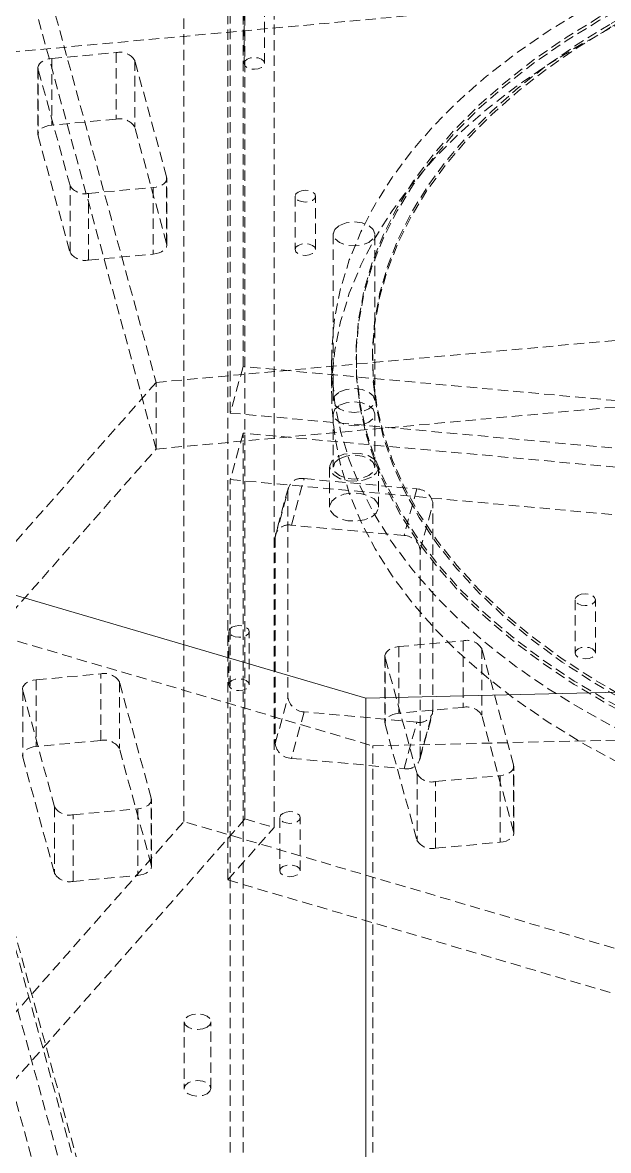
# Model space of a CAD drawing. Header units: millimetres. Extents: x 1529 to 6255, y 1713 to 5797.
# Drawn here: x 5741 to 5812.8, y 4708.8 to 4847 of the extents above; entities that cross this region are included whole.
import ezdxf

# ---------------------------------------------------------------- set-up
doc = ezdxf.new("R2010")
doc.units = ezdxf.units.MM
doc.linetypes.add('HIDDEN', pattern=[1.905, 1.27, -0.635])

msp = doc.modelspace()

# ---------------------------------------------------------------- linework, layer by layer
at = {"color": 7, "linetype": 'HIDDEN', "lineweight": 0}
for p, q in [((5768.255, 4912.72), (5768.255, 4749.411)), ((5766.144, 4905.242), (5766.144, 4741.934)), ((5771.819, 4748.363), (5771.819, 4903.572)), ((5760.764, 4749.09), (5760.764, 4896.067)), ((5757.362, 4664.113), (5694.335, 4893.839)), ((5768.021, 4804.872), (5768.021, 4882.444)), ((5736.965, 4877.269), (5757.362, 4802.925)), ((5766.457, 4876.742), (5766.457, 4799.171)), ((5757.362, 4794.759), (5735.256, 4875.332)), ((5973.998, 4864.841), (5702.383, 4840.006)), ((5768.151, 4848.552), (5768.151, 4842.02)), ((5770.651, 4842.02), (5770.651, 4848.552)), ((5757.049, 4671.785), (5709.279, 4845.901)), ((5709.621, 4846.288), (5757.362, 4672.278)), ((5744.544, 4842.623), (5752.446, 4843.345)), ((5752.446, 4843.345), (5752.446, 4835.18)), ((5705.417, 4841.525), (5752.111, 4671.334)), ((5742.857, 4841.483), (5742.857, 4833.317)), ((5744.544, 4842.623), (5744.544, 4834.458)), ((5758.645, 4828.131), (5754.734, 4842.386)), ((5754.734, 4842.386), (5754.734, 4834.22)), ((5746.793, 4827.047), (5742.882, 4841.302)), ((5742.882, 4841.302), (5742.882, 4833.137)), ((5752.446, 4835.18), (5744.544, 4834.458)), ((5742.882, 4833.137), (5746.793, 4818.882)), ((5758.645, 4819.966), (5754.734, 4834.22)), ((5757.362, 4802.925), (6028.977, 4827.759)), ((5758.645, 4819.966), (5758.645, 4828.131)), ((5758.669, 4819.785), (5758.669, 4827.951)), ((5746.793, 4818.882), (5746.793, 4827.047)), ((5749.081, 4826.088), (5756.982, 4826.81)), ((5756.982, 4826.81), (5756.982, 4818.645)), ((5749.081, 4817.922), (5749.081, 4826.088)), ((5774.408, 4825.745), (5774.408, 4819.213)), ((5776.908, 4819.213), (5776.908, 4825.745)), ((5779.086, 4821.119), (5779.086, 4800.705)), ((5784.186, 4800.705), (5784.186, 4821.119)), ((5757.362, 4794.759), (6028.977, 4819.594)), ((5749.081, 4817.922), (5756.982, 4818.645)), ((5778.879, 4805.673), (5778.879, 4801.59)), ((5781.879, 4806.081), (5781.879, 4805.673)), ((5783.879, 4806.081), (5783.879, 4805.673)), ((5768.021, 4804.872), (5766.457, 4799.171)), ((6033.86, 4780.566), (5768.021, 4804.872)), ((5757.362, 4802.925), (5661.567, 4694.39)), ((5757.362, 4794.759), (5757.362, 4802.925)), ((5766.457, 4799.171), (5938.172, 4783.47)), ((5779.086, 4799.072), (5779.086, 4792.54)), ((5784.186, 4792.54), (5784.186, 4799.072)), ((5768.021, 4796.707), (5766.457, 4791.005)), ((6033.86, 4772.401), (5768.021, 4796.707)), ((5768.021, 4674.226), (5768.021, 4796.707)), ((5574.449, 4587.52), (5757.362, 4794.759)), ((5669.058, 4792.165), (5783.955, 4758.369)), ((5778.636, 4792.54), (5778.636, 4787.641)), ((5784.636, 4787.641), (5784.636, 4792.54)), ((5766.457, 4791.005), (6032.295, 4766.699)), ((5766.457, 4668.524), (5766.457, 4791.005)), ((5773.94, 4785.422), (5775.504, 4791.124)), ((5775.504, 4791.124), (5789.332, 4789.859)), ((5771.964, 4783.969), (5773.529, 4789.671)), ((5773.575, 4790.02), (5772.011, 4784.318)), ((5773.529, 4789.671), (5773.529, 4764.358)), ((5789.332, 4789.859), (5787.767, 4784.157)), ((5789.743, 4782.344), (5791.307, 4788.046)), ((5791.307, 4762.733), (5791.307, 4788.046)), ((5787.767, 4784.157), (5773.94, 4785.422)), ((5771.964, 4783.969), (5771.964, 4758.657)), ((5789.743, 4757.031), (5789.743, 4782.344)), ((5808.735, 4776.28), (5808.735, 4769.748)), ((5811.235, 4769.748), (5811.235, 4776.28)), ((5766.264, 4772.397), (5766.264, 4765.864)), ((5768.764, 4765.864), (5768.764, 4772.397)), ((5787.104, 4770.531), (5795.005, 4771.254)), ((5795.005, 4771.254), (5795.005, 4763.088)), ((5787.104, 4770.531), (5787.104, 4762.366)), ((5801.204, 4756.04), (5797.293, 4770.294)), ((5797.293, 4770.294), (5797.293, 4762.129)), ((5785.416, 4769.391), (5785.416, 4761.226)), ((5789.352, 4754.956), (5785.441, 4769.21)), ((5785.441, 4769.21), (5785.441, 4761.045)), ((5742.658, 4766.468), (5750.559, 4767.19)), ((5750.559, 4759.025), (5750.559, 4767.19)), ((5742.658, 4766.468), (5742.658, 4758.302)), ((5756.758, 4751.976), (5752.847, 4766.23)), ((5752.847, 4766.23), (5752.847, 4758.065)), ((5744.906, 4750.892), (5740.995, 4765.147)), ((5740.995, 4765.147), (5740.995, 4756.981)), ((5771.964, 4758.657), (5773.529, 4764.358)), ((5795.005, 4763.088), (5787.104, 4762.366)), ((5789.743, 4757.031), (5791.307, 4762.733)), ((5775.504, 4762.545), (5773.94, 4756.843)), ((5789.332, 4761.28), (5775.504, 4762.545)), ((5787.767, 4755.579), (5789.332, 4761.28)), ((5789.696, 4756.682), (5791.261, 4762.384)), ((5801.204, 4747.874), (5797.293, 4762.129)), ((5783.955, 4758.369), (5875.666, 4760.549)), ((5785.441, 4761.045), (5789.352, 4746.791)), ((5750.559, 4759.025), (5742.658, 4758.302)), ((5756.758, 4743.81), (5752.847, 4758.065)), ((5783.955, 4611.392), (5783.955, 4758.369)), ((5740.995, 4756.981), (5744.906, 4742.727)), ((5773.94, 4756.843), (5787.767, 4755.579)), ((5801.204, 4747.874), (5801.204, 4756.04)), ((5801.229, 4747.694), (5801.229, 4755.859)), ((5789.352, 4754.956), (5789.352, 4746.791)), ((5791.64, 4753.996), (5799.542, 4754.719)), ((5799.542, 4754.719), (5799.542, 4746.553)), ((5791.64, 4745.831), (5791.64, 4753.996)), ((5756.758, 4743.81), (5756.758, 4751.976)), ((5756.783, 4743.63), (5756.783, 4751.795)), ((5744.906, 4750.892), (5744.906, 4742.727)), ((5747.194, 4749.932), (5755.096, 4750.655)), ((5755.096, 4750.655), (5755.096, 4742.489)), ((5768.255, 4749.411), (5661.567, 4628.535)), ((5669.058, 4645.188), (5760.764, 4749.09)), ((5747.194, 4741.767), (5747.194, 4749.932)), ((5875.662, 4715.294), (5760.764, 4749.09)), ((5768.255, 4749.411), (5771.819, 4748.363)), ((5772.522, 4749.59), (5772.522, 4743.057)), ((5775.022, 4743.057), (5775.022, 4749.59)), ((5766.144, 4741.934), (5771.819, 4748.363)), ((5791.64, 4745.831), (5799.542, 4746.553)), ((5747.194, 4741.767), (5755.096, 4742.489)), ((5766.144, 4741.934), (5878.411, 4708.911)), ((5760.786, 4724.561), (5760.786, 4716.395)), ((5764.085, 4716.395), (5764.085, 4724.561))]:
    msp.add_line(p, q, dxfattribs=at)
at = {"color": 7, "linetype": 'Continuous', "lineweight": 15}
for p, q in [((5783.073, 4764.202), (5670.806, 4797.225)), ((5874.783, 4766.382), (5783.073, 4764.202)), ((5783.073, 4764.202), (5783.073, 4600.894))]:
    msp.add_line(p, q, dxfattribs=at)
at = {"color": 7, "linetype": 'HIDDEN', "lineweight": 0, "flags": 128}
for points in [[(5809.632, 4848.534), (5814.075, 4850.954), (5818.754, 4853.22), (5823.653, 4855.326), (5828.756, 4857.264), (5834.046, 4859.027), (5839.504, 4860.609), (5845.112, 4862.006), (5850.852, 4863.211), (5856.703, 4864.223), (5862.646, 4865.036), (5868.661, 4865.648), (5874.727, 4866.058), (5880.825, 4866.263), (5886.933, 4866.263), (5893.03, 4866.058), (5899.097, 4865.648), (5905.112, 4865.036), (5911.055, 4864.223), (5916.906, 4863.211), (5922.645, 4862.006), (5928.254, 4860.609), (5933.712, 4859.027), (5939.001, 4857.264), (5944.104, 4855.326), (5949.003, 4853.22), (5953.682, 4850.954), (5958.125, 4848.534), (5962.316, 4845.97), (5966.242, 4843.269), (5969.89, 4840.44), (5973.246, 4837.495), (5976.3, 4834.441), (5979.041, 4831.29), (5981.46, 4828.052), (5983.549, 4824.739), (5985.301, 4821.361), (5986.709, 4817.93), (5987.77, 4814.458), (5988.479, 4810.956), (5988.834, 4807.436), (5988.834, 4803.91), (5988.479, 4800.39), (5987.77, 4796.888), (5986.709, 4793.415), (5985.301, 4789.985), (5983.549, 4786.607), (5981.46, 4783.293), (5979.041, 4780.056), (5976.3, 4776.905), (5973.246, 4773.851), (5969.89, 4770.905), (5966.242, 4768.077), (5962.316, 4765.376), (5958.125, 4762.812), (5953.682, 4760.392), (5949.003, 4758.125), (5944.104, 4756.02), (5939.001, 4754.082), (5933.712, 4752.319), (5928.254, 4750.737), (5922.645, 4749.34), (5916.906, 4748.134), (5911.055, 4747.123), (5905.112, 4746.31), (5899.097, 4745.698), (5893.03, 4745.288), (5886.933, 4745.083), (5880.825, 4745.083), (5874.727, 4745.288), (5868.661, 4745.698), (5862.646, 4746.31), (5856.703, 4747.123), (5850.852, 4748.134), (5845.112, 4749.34), (5839.504, 4750.737), (5834.046, 4752.319), (5828.756, 4754.082), (5823.653, 4756.02), (5818.754, 4758.125), (5814.075, 4760.392), (5809.633, 4762.812), (5805.441, 4765.376), (5801.515, 4768.077), (5797.868, 4770.905), (5794.511, 4773.851), (5791.458, 4776.905), (5788.716, 4780.056), (5786.297, 4783.293), (5784.208, 4786.607), (5782.457, 4789.985), (5781.048, 4793.415), (5779.987, 4796.888), (5779.278, 4800.39), (5778.923, 4803.91), (5778.923, 4807.436), (5779.278, 4810.956), (5779.987, 4814.458), (5781.048, 4817.93), (5782.456, 4821.361), (5784.208, 4824.739), (5786.297, 4828.052), (5788.716, 4831.29), (5791.458, 4834.441), (5794.511, 4837.495), (5797.868, 4840.44), (5801.515, 4843.269), (5805.441, 4845.97), (5809.632, 4848.534)], [(5811.754, 4847.718), (5807.645, 4845.203), (5803.8, 4842.552), (5800.23, 4839.777), (5796.949, 4836.885), (5793.967, 4833.886), (5791.295, 4830.792), (5788.943, 4827.613), (5786.917, 4824.359), (5785.226, 4821.043), (5783.875, 4817.675), (5782.869, 4814.267), (5782.211, 4810.83), (5781.903, 4807.378), (5781.947, 4803.921), (5782.343, 4800.471), (5783.088, 4797.041), (5784.181, 4793.641), (5785.617, 4790.285), (5787.393, 4786.983), (5789.5, 4783.747), (5791.934, 4780.588), (5794.684, 4777.517), (5797.741, 4774.545), (5801.096, 4771.681), (5804.736, 4768.935), (5808.648, 4766.318), (5812.82, 4763.838), (5817.237, 4761.503), (5821.884, 4759.322), (5826.744, 4757.302), (5831.802, 4755.451), (5837.039, 4753.774), (5842.437, 4752.277), (5847.978, 4750.966), (5853.643, 4749.844), (5859.413, 4748.917), (5865.266, 4748.187), (5871.184, 4747.656), (5877.145, 4747.326), (5883.13, 4747.199), (5889.117, 4747.276), (5895.087, 4747.554), (5901.017, 4748.035), (5906.889, 4748.716), (5912.681, 4749.594), (5918.374, 4750.667), (5923.948, 4751.931), (5929.383, 4753.382), (5934.662, 4755.015), (5939.766, 4756.823), (5944.678, 4758.802), (5949.379, 4760.943), (5953.855, 4763.24), (5958.09, 4765.685), (5962.069, 4768.269), (5965.778, 4770.983), (5969.205, 4773.818), (5972.338, 4776.764), (5975.166, 4779.812), (5977.679, 4782.95), (5979.869, 4786.168), (5981.728, 4789.454), (5983.249, 4792.798), (5984.429, 4796.187), (5985.261, 4799.611), (5985.744, 4803.057), (5985.876, 4806.513), (5985.656, 4809.968), (5985.086, 4813.41), (5984.166, 4816.826), (5982.901, 4820.205), (5981.294, 4823.536), (5979.352, 4826.806), (5977.081, 4830.005), (5974.488, 4833.121), (5971.583, 4836.145), (5968.375, 4839.064), (5964.877, 4841.87), (5961.099, 4844.552), (5957.055, 4847.102), (5952.758, 4849.511), (5948.224, 4851.77), (5943.469, 4853.871), (5938.508, 4855.807), (5933.358, 4857.572), (5928.038, 4859.16), (5922.566, 4860.565), (5916.961, 4861.781), (5911.241, 4862.806), (5905.427, 4863.636), (5899.539, 4864.266), (5893.597, 4864.697), (5887.621, 4864.925), (5881.633, 4864.95), (5875.652, 4864.773), (5869.7, 4864.393), (5863.796, 4863.812), (5857.962, 4863.032), (5852.217, 4862.056), (5846.581, 4860.887), (5841.073, 4859.529), (5835.714, 4857.986), (5830.52, 4856.265), (5825.51, 4854.371), (5820.702, 4852.31), (5816.111, 4850.09), (5811.754, 4847.718)], [(5811.754, 4847.31), (5807.645, 4844.794), (5803.8, 4842.144), (5800.23, 4839.368), (5796.949, 4836.476), (5793.967, 4833.478), (5791.295, 4830.384), (5788.943, 4827.205), (5786.917, 4823.951), (5785.226, 4820.635), (5783.875, 4817.266), (5782.869, 4813.858), (5782.211, 4810.422), (5781.903, 4806.97), (5781.947, 4803.512), (5782.343, 4800.063), (5783.088, 4796.632), (5784.181, 4793.233), (5785.617, 4789.877), (5787.393, 4786.575), (5789.5, 4783.339), (5791.934, 4780.18), (5794.684, 4777.109), (5797.741, 4774.136), (5801.096, 4771.272), (5804.736, 4768.527), (5808.648, 4765.91), (5812.82, 4763.429), (5817.237, 4761.095), (5821.884, 4758.914), (5826.744, 4756.894), (5831.802, 4755.042), (5837.039, 4753.365), (5842.437, 4751.869), (5847.978, 4750.557), (5853.643, 4749.436), (5859.413, 4748.509), (5865.266, 4747.778), (5871.184, 4747.247), (5877.145, 4746.918), (5883.13, 4746.791), (5889.117, 4746.867), (5895.087, 4747.146), (5901.017, 4747.627), (5906.889, 4748.307), (5912.681, 4749.186), (5918.374, 4750.259), (5923.948, 4751.523), (5929.383, 4752.974), (5934.662, 4754.607), (5939.766, 4756.415), (5944.678, 4758.394), (5949.379, 4760.535), (5953.855, 4762.832), (5958.09, 4765.276), (5962.069, 4767.86), (5965.778, 4770.575), (5969.205, 4773.41), (5972.338, 4776.356), (5975.166, 4779.404), (5977.679, 4782.542), (5979.869, 4785.759), (5981.728, 4789.046), (5983.249, 4792.39), (5984.429, 4795.779), (5985.261, 4799.203), (5985.744, 4802.649), (5985.876, 4806.105), (5985.656, 4809.56), (5985.086, 4813.002), (5984.166, 4816.418), (5982.901, 4819.797), (5981.294, 4823.127), (5979.352, 4826.398), (5977.081, 4829.597), (5974.488, 4832.713), (5971.583, 4835.736), (5968.375, 4838.656), (5964.877, 4841.462), (5961.099, 4844.144), (5957.055, 4846.694), (5952.758, 4849.103), (5948.224, 4851.361), (5943.469, 4853.463), (5938.508, 4855.399), (5933.358, 4857.164), (5928.038, 4858.752), (5922.566, 4860.156), (5916.961, 4861.373), (5911.241, 4862.398), (5905.427, 4863.227), (5899.539, 4863.858), (5893.597, 4864.288), (5887.621, 4864.517), (5881.633, 4864.542), (5875.652, 4864.364), (5869.7, 4863.985), (5863.796, 4863.404), (5857.962, 4862.624), (5852.217, 4861.648), (5846.581, 4860.478), (5841.073, 4859.12), (5835.714, 4857.578), (5830.52, 4855.857), (5825.51, 4853.962), (5820.702, 4851.902), (5816.111, 4849.682), (5811.754, 4847.31)], [(5813.168, 4846.902), (5817.481, 4849.248), (5822.028, 4851.443), (5826.791, 4853.479), (5831.755, 4855.348), (5836.902, 4857.044), (5842.215, 4858.561), (5847.673, 4859.893), (5853.259, 4861.037), (5858.952, 4861.988), (5864.733, 4862.742), (5870.581, 4863.297), (5876.476, 4863.652), (5882.397, 4863.804), (5888.323, 4863.753), (5894.233, 4863.5), (5900.107, 4863.045), (5905.924, 4862.39), (5911.664, 4861.537), (5917.306, 4860.489), (5922.831, 4859.25), (5928.218, 4857.825), (5933.45, 4856.218), (5938.508, 4854.434), (5943.374, 4852.481), (5948.031, 4850.365), (5952.463, 4848.093), (5956.654, 4845.674), (5960.589, 4843.116), (5964.255, 4840.427), (5967.638, 4837.618), (5970.727, 4834.698), (5973.511, 4831.678), (5975.981, 4828.568), (5978.126, 4825.378), (5979.941, 4822.121), (5981.418, 4818.808), (5982.553, 4815.45), (5983.341, 4812.059), (5983.78, 4808.647), (5983.868, 4805.226), (5983.604, 4801.808), (5982.991, 4798.405), (5982.029, 4795.029), (5980.722, 4791.691), (5979.076, 4788.405), (5977.094, 4785.18), (5974.786, 4782.029), (5972.158, 4778.962), (5969.22, 4775.991), (5965.982, 4773.125), (5962.456, 4770.375), (5958.654, 4767.751), (5954.589, 4765.261), (5950.276, 4762.914), (5945.73, 4760.719), (5940.966, 4758.684), (5936.002, 4756.815), (5930.855, 4755.119), (5925.543, 4753.602), (5920.084, 4752.269), (5914.498, 4751.125), (5908.805, 4750.175), (5903.024, 4749.42), (5897.176, 4748.865), (5891.281, 4748.511), (5885.361, 4748.359), (5879.435, 4748.409), (5873.524, 4748.663), (5867.65, 4749.118), (5861.833, 4749.773), (5856.093, 4750.626), (5850.451, 4751.673), (5844.927, 4752.912), (5839.539, 4754.337), (5834.307, 4755.945), (5829.249, 4757.728), (5824.383, 4759.681), (5819.726, 4761.797), (5815.294, 4764.069), (5811.104, 4766.488), (5807.169, 4769.047), (5803.503, 4771.735), (5800.119, 4774.544), (5797.03, 4777.464), (5794.246, 4780.484), (5791.777, 4783.595), (5789.631, 4786.784), (5787.816, 4790.041), (5786.339, 4793.355), (5785.204, 4796.713), (5784.416, 4800.104), (5783.978, 4803.516), (5783.89, 4806.937), (5784.153, 4810.355), (5784.767, 4813.758), (5785.729, 4817.134), (5787.035, 4820.471), (5788.682, 4823.758), (5790.663, 4826.982), (5792.972, 4830.133), (5795.599, 4833.2), (5798.537, 4836.171), (5801.775, 4839.037), (5805.301, 4841.787), (5809.103, 4844.412), (5813.168, 4846.902)], [(5809.632, 4844.452), (5805.441, 4841.887), (5801.515, 4839.186), (5797.868, 4836.358), (5794.511, 4833.412), (5791.458, 4830.358), (5788.716, 4827.207), (5786.297, 4823.97), (5784.208, 4820.656), (5782.456, 4817.279), (5781.048, 4813.848), (5779.987, 4810.375), (5779.278, 4806.873), (5778.923, 4803.353), (5778.923, 4799.827), (5779.278, 4796.307), (5779.987, 4792.805), (5781.048, 4789.333), (5782.457, 4785.902), (5784.208, 4782.524), (5786.297, 4779.211), (5788.716, 4775.973), (5791.458, 4772.822), (5794.511, 4769.769), (5797.868, 4766.823), (5801.515, 4763.995), (5805.441, 4761.294), (5809.633, 4758.729), (5814.075, 4756.309), (5818.754, 4754.043), (5823.653, 4751.937), (5828.756, 4750), (5834.046, 4748.237), (5839.504, 4746.654), (5845.112, 4745.258), (5850.852, 4744.052), (5856.703, 4743.04), (5862.646, 4742.227), (5868.661, 4741.615), (5874.727, 4741.206), (5880.825, 4741.001), (5886.933, 4741.001), (5893.03, 4741.206), (5899.097, 4741.615), (5905.112, 4742.227), (5911.055, 4743.04), (5916.906, 4744.052), (5922.645, 4745.258), (5928.254, 4746.654), (5933.712, 4748.237), (5939.001, 4750), (5944.104, 4751.937), (5949.003, 4754.043), (5953.682, 4756.309), (5958.125, 4758.729), (5962.316, 4761.294), (5966.242, 4763.995), (5969.89, 4766.823), (5973.246, 4769.769), (5976.3, 4772.822), (5979.041, 4775.973), (5981.46, 4779.211), (5983.549, 4782.524), (5985.301, 4785.902), (5986.709, 4789.333), (5987.77, 4792.805), (5988.479, 4796.307), (5988.834, 4799.827), (5988.834, 4803.353), (5988.479, 4806.873), (5987.77, 4810.375), (5986.709, 4813.848), (5985.301, 4817.279), (5983.549, 4820.656), (5981.46, 4823.97), (5979.041, 4827.207), (5976.3, 4830.358), (5973.246, 4833.412), (5969.89, 4836.358), (5966.242, 4839.186), (5962.316, 4841.887), (5958.125, 4844.452), (5953.682, 4846.871), (5949.003, 4849.138), (5944.104, 4851.243), (5939.001, 4853.181), (5933.712, 4854.944), (5928.254, 4856.526), (5922.645, 4857.923), (5916.906, 4859.129), (5911.055, 4860.14), (5905.112, 4860.953), (5899.097, 4861.565), (5893.03, 4861.975), (5886.933, 4862.18), (5880.825, 4862.18), (5874.727, 4861.975), (5868.661, 4861.565), (5862.646, 4860.953), (5856.703, 4860.14), (5850.852, 4859.129), (5845.112, 4857.923), (5839.504, 4856.526), (5834.046, 4854.944), (5828.756, 4853.181), (5823.653, 4851.243), (5818.754, 4849.138), (5814.075, 4846.871), (5809.632, 4844.452)], [(5813.168, 4846.493), (5809.103, 4844.003), (5805.301, 4841.379), (5801.775, 4838.629), (5798.537, 4835.763), (5795.599, 4832.792), (5792.972, 4829.725), (5790.663, 4826.574), (5788.682, 4823.349), (5787.035, 4820.063), (5785.729, 4816.725), (5784.767, 4813.349), (5784.153, 4809.946), (5783.89, 4806.528), (5783.978, 4803.107), (5784.416, 4799.695), (5785.204, 4796.304), (5786.339, 4792.946), (5787.816, 4789.633), (5789.631, 4786.376), (5791.777, 4783.187), (5794.246, 4780.076), (5797.03, 4777.056), (5800.119, 4774.136), (5803.503, 4771.327), (5807.169, 4768.638), (5811.104, 4766.08), (5815.294, 4763.661), (5819.726, 4761.389), (5824.383, 4759.273), (5829.249, 4757.32), (5834.307, 4755.536), (5839.539, 4753.929), (5844.927, 4752.504), (5850.451, 4751.265), (5856.093, 4750.217), (5861.833, 4749.365), (5867.65, 4748.709), (5873.524, 4748.254), (5879.435, 4748.001), (5885.361, 4747.951), (5891.281, 4748.103), (5897.176, 4748.457), (5903.024, 4749.012), (5908.805, 4749.766), (5914.498, 4750.717), (5920.084, 4751.861), (5925.543, 4753.193), (5930.855, 4754.71), (5936.002, 4756.406), (5940.966, 4758.276), (5945.73, 4760.311), (5950.276, 4762.506), (5954.589, 4764.853), (5958.654, 4767.342), (5962.456, 4769.967), (5965.982, 4772.717), (5969.22, 4775.583), (5972.158, 4778.554), (5974.786, 4781.621), (5977.094, 4784.772), (5979.076, 4787.997), (5980.722, 4791.283), (5982.029, 4794.62), (5982.991, 4797.996), (5983.604, 4801.4), (5983.868, 4804.818), (5983.78, 4808.239), (5983.341, 4811.651), (5982.553, 4815.042), (5981.418, 4818.4), (5979.941, 4821.713), (5978.126, 4824.97), (5975.981, 4828.159), (5973.511, 4831.27), (5970.727, 4834.29), (5967.638, 4837.21), (5964.255, 4840.019), (5960.589, 4842.707), (5956.654, 4845.266), (5952.463, 4847.685), (5948.031, 4849.957), (5943.374, 4852.073), (5938.508, 4854.026), (5933.45, 4855.81), (5928.218, 4857.417), (5922.831, 4858.842), (5917.306, 4860.081), (5911.664, 4861.129), (5905.924, 4861.981), (5900.107, 4862.636), (5894.233, 4863.091), (5888.323, 4863.345), (5882.397, 4863.395), (5876.476, 4863.243), (5870.581, 4862.889), (5864.733, 4862.334), (5858.952, 4861.58), (5853.259, 4860.629), (5847.673, 4859.485), (5842.215, 4858.153), (5836.902, 4856.636), (5831.755, 4854.939), (5826.791, 4853.07), (5822.028, 4851.035), (5817.481, 4848.84), (5813.168, 4846.493)], [(5742.882, 4841.302), (5742.859, 4841.528), (5742.912, 4841.752), (5743.041, 4841.966), (5743.239, 4842.161), (5743.499, 4842.33), (5743.812, 4842.467), (5744.165, 4842.566), (5744.544, 4842.623)], [(5768.517, 4842.53), (5768.246, 4842.296), (5768.151, 4842.02), (5768.246, 4841.744), (5768.517, 4841.51), (5768.923, 4841.353), (5769.401, 4841.298), (5769.879, 4841.353), (5770.285, 4841.51), (5770.556, 4841.744), (5770.651, 4842.02), (5770.556, 4842.296), (5770.285, 4842.53), (5769.879, 4842.687), (5769.401, 4842.741), (5768.923, 4842.687), (5768.517, 4842.53)], [(5744.544, 4834.458), (5744.165, 4834.4), (5743.812, 4834.302), (5743.499, 4834.165), (5743.239, 4833.996), (5743.041, 4833.801), (5742.912, 4833.587), (5742.859, 4833.362), (5742.882, 4833.137)], [(5758.645, 4828.131), (5758.668, 4827.905), (5758.614, 4827.681), (5758.486, 4827.467), (5758.287, 4827.272), (5758.027, 4827.103), (5757.714, 4826.966), (5757.362, 4826.867), (5756.982, 4826.81)], [(5774.774, 4826.255), (5775.18, 4826.412), (5775.658, 4826.467), (5776.137, 4826.412), (5776.542, 4826.255), (5776.813, 4826.021), (5776.908, 4825.745), (5776.813, 4825.469), (5776.542, 4825.235), (5776.137, 4825.078), (5775.658, 4825.023), (5775.18, 4825.078), (5774.774, 4825.235), (5774.504, 4825.469), (5774.408, 4825.745), (5774.503, 4826.021), (5774.774, 4826.255)], [(5779.833, 4822.16), (5780.66, 4822.479), (5781.636, 4822.591), (5782.612, 4822.479), (5783.439, 4822.16), (5783.992, 4821.682), (5784.186, 4821.119), (5783.992, 4820.555), (5783.439, 4820.078), (5782.612, 4819.759), (5781.636, 4819.647), (5780.66, 4819.759), (5779.833, 4820.078), (5779.28, 4820.555), (5779.086, 4821.119), (5779.28, 4821.682), (5779.833, 4822.16)], [(5756.982, 4818.645), (5757.362, 4818.702), (5757.714, 4818.801), (5758.027, 4818.937), (5758.287, 4819.106), (5758.486, 4819.302), (5758.614, 4819.516), (5758.668, 4819.74), (5758.645, 4819.966)], [(5774.774, 4819.723), (5774.503, 4819.489), (5774.408, 4819.213), (5774.504, 4818.936), (5774.774, 4818.702), (5775.18, 4818.546), (5775.658, 4818.491), (5776.137, 4818.546), (5776.542, 4818.702), (5776.813, 4818.936), (5776.908, 4819.213), (5776.813, 4819.489), (5776.542, 4819.723), (5776.137, 4819.879), (5775.658, 4819.934), (5775.18, 4819.879), (5774.774, 4819.723)], [(5779.833, 4801.746), (5780.66, 4802.065), (5781.636, 4802.177), (5782.612, 4802.065), (5783.439, 4801.746), (5783.992, 4801.269), (5784.186, 4800.705), (5783.992, 4800.142), (5783.439, 4799.664), (5782.612, 4799.345), (5781.636, 4799.233), (5780.66, 4799.345), (5779.833, 4799.664), (5779.28, 4800.142), (5779.086, 4800.705), (5779.28, 4801.269), (5779.833, 4801.746)], [(5779.833, 4800.113), (5780.66, 4800.432), (5781.636, 4800.544), (5782.612, 4800.432), (5783.439, 4800.113), (5783.992, 4799.635), (5784.186, 4799.072), (5783.992, 4798.509), (5783.439, 4798.031), (5782.612, 4797.712), (5781.636, 4797.6), (5780.66, 4797.712), (5779.833, 4798.031), (5779.28, 4798.509), (5779.086, 4799.072), (5779.28, 4799.635), (5779.833, 4800.113)], [(5783.757, 4791.315), (5782.904, 4790.97), (5781.897, 4790.814), (5780.859, 4790.867), (5779.915, 4791.121), (5779.178, 4791.546), (5778.738, 4792.092), (5778.647, 4792.691), (5778.917, 4793.272), (5779.515, 4793.764), (5780.368, 4794.109), (5781.374, 4794.265), (5782.412, 4794.213), (5783.357, 4793.958), (5784.093, 4793.533), (5784.534, 4792.988), (5784.624, 4792.389), (5784.355, 4791.808), (5783.757, 4791.315)], [(5779.833, 4793.581), (5779.28, 4793.103), (5779.086, 4792.54), (5779.28, 4791.976), (5779.833, 4791.499), (5780.66, 4791.18), (5781.636, 4791.068), (5782.612, 4791.18), (5783.439, 4791.499), (5783.992, 4791.976), (5784.186, 4792.54), (5783.992, 4793.103), (5783.439, 4793.581), (5782.612, 4793.9), (5781.636, 4794.012), (5780.66, 4793.9), (5779.833, 4793.581)], [(5783.757, 4786.416), (5784.355, 4786.909), (5784.624, 4787.49), (5784.534, 4788.089), (5784.093, 4788.634), (5783.357, 4789.059), (5782.412, 4789.313), (5781.374, 4789.366), (5780.368, 4789.21), (5779.515, 4788.865), (5778.917, 4788.372), (5778.647, 4787.791), (5778.738, 4787.192), (5779.178, 4786.647), (5779.915, 4786.222), (5780.859, 4785.968), (5781.897, 4785.915), (5782.904, 4786.071), (5783.757, 4786.416)], [(5809.101, 4776.79), (5809.507, 4776.947), (5809.985, 4777.002), (5810.463, 4776.947), (5810.869, 4776.79), (5811.14, 4776.556), (5811.235, 4776.28), (5811.14, 4776.004), (5810.869, 4775.77), (5810.463, 4775.613), (5809.985, 4775.558), (5809.507, 4775.613), (5809.101, 4775.77), (5808.83, 4776.004), (5808.735, 4776.28), (5808.83, 4776.556), (5809.101, 4776.79)], [(5766.631, 4772.907), (5767.036, 4773.063), (5767.514, 4773.118), (5767.993, 4773.063), (5768.398, 4772.907), (5768.669, 4772.673), (5768.764, 4772.397), (5768.669, 4772.121), (5768.398, 4771.887), (5767.993, 4771.73), (5767.514, 4771.675), (5767.036, 4771.73), (5766.631, 4771.887), (5766.36, 4772.121), (5766.264, 4772.397), (5766.36, 4772.673), (5766.631, 4772.907)], [(5785.441, 4769.21), (5785.418, 4769.436), (5785.472, 4769.661), (5785.6, 4769.874), (5785.798, 4770.07), (5786.059, 4770.239), (5786.372, 4770.375), (5786.724, 4770.474), (5787.104, 4770.531)], [(5809.101, 4770.258), (5808.83, 4770.024), (5808.735, 4769.748), (5808.83, 4769.472), (5809.101, 4769.237), (5809.507, 4769.081), (5809.985, 4769.026), (5810.463, 4769.081), (5810.869, 4769.237), (5811.14, 4769.472), (5811.235, 4769.748), (5811.14, 4770.024), (5810.869, 4770.258), (5810.463, 4770.414), (5809.985, 4770.469), (5809.507, 4770.414), (5809.101, 4770.258)], [(5740.995, 4765.147), (5740.972, 4765.373), (5741.026, 4765.597), (5741.154, 4765.811), (5741.353, 4766.006), (5741.613, 4766.175), (5741.926, 4766.312), (5742.278, 4766.41), (5742.658, 4766.468)], [(5766.631, 4766.375), (5766.36, 4766.141), (5766.264, 4765.864), (5766.36, 4765.588), (5766.631, 4765.354), (5767.036, 4765.198), (5767.514, 4765.143), (5767.993, 4765.198), (5768.398, 4765.354), (5768.669, 4765.588), (5768.764, 4765.864), (5768.669, 4766.141), (5768.398, 4766.375), (5767.993, 4766.531), (5767.514, 4766.586), (5767.036, 4766.531), (5766.631, 4766.375)], [(5787.104, 4762.366), (5786.724, 4762.309), (5786.372, 4762.21), (5786.059, 4762.073), (5785.798, 4761.904), (5785.6, 4761.709), (5785.472, 4761.495), (5785.418, 4761.271), (5785.441, 4761.045)], [(5742.658, 4758.302), (5742.278, 4758.245), (5741.926, 4758.146), (5741.613, 4758.01), (5741.353, 4757.84), (5741.154, 4757.645), (5741.026, 4757.431), (5740.972, 4757.207), (5740.995, 4756.981)], [(5801.204, 4756.04), (5801.227, 4755.814), (5801.174, 4755.589), (5801.045, 4755.376), (5800.847, 4755.18), (5800.586, 4755.011), (5800.274, 4754.875), (5799.921, 4754.776), (5799.542, 4754.719)], [(5756.758, 4751.976), (5756.781, 4751.75), (5756.728, 4751.526), (5756.599, 4751.312), (5756.401, 4751.117), (5756.14, 4750.947), (5755.828, 4750.811), (5755.475, 4750.712), (5755.096, 4750.655)], [(5772.888, 4750.1), (5773.293, 4750.256), (5773.772, 4750.311), (5774.25, 4750.256), (5774.656, 4750.1), (5774.927, 4749.866), (5775.022, 4749.59), (5774.927, 4749.313), (5774.656, 4749.079), (5774.25, 4748.923), (5773.772, 4748.868), (5773.293, 4748.923), (5772.888, 4749.079), (5772.617, 4749.313), (5772.522, 4749.59), (5772.617, 4749.866), (5772.888, 4750.1)], [(5799.542, 4746.553), (5799.921, 4746.61), (5800.274, 4746.709), (5800.586, 4746.846), (5800.847, 4747.015), (5801.045, 4747.21), (5801.174, 4747.424), (5801.227, 4747.648), (5801.204, 4747.874)], [(5755.096, 4742.489), (5755.475, 4742.547), (5755.828, 4742.645), (5756.14, 4742.782), (5756.401, 4742.951), (5756.599, 4743.146), (5756.728, 4743.36), (5756.781, 4743.584), (5756.758, 4743.81)], [(5772.888, 4743.568), (5772.617, 4743.333), (5772.522, 4743.057), (5772.617, 4742.781), (5772.888, 4742.547), (5773.293, 4742.391), (5773.772, 4742.336), (5774.25, 4742.391), (5774.656, 4742.547), (5774.927, 4742.781), (5775.022, 4743.057), (5774.927, 4743.333), (5774.656, 4743.568), (5774.25, 4743.724), (5773.772, 4743.779), (5773.293, 4743.724), (5772.888, 4743.568)], [(5763.602, 4723.887), (5763.067, 4723.681), (5762.435, 4723.608), (5761.804, 4723.681), (5761.269, 4723.887), (5760.911, 4724.196), (5760.786, 4724.561), (5760.911, 4724.925), (5761.269, 4725.234), (5761.804, 4725.441), (5762.436, 4725.513), (5763.067, 4725.441), (5763.602, 4725.234), (5763.96, 4724.925), (5764.085, 4724.561), (5763.96, 4724.196), (5763.602, 4723.887)], [(5763.602, 4715.722), (5763.96, 4716.031), (5764.085, 4716.395), (5763.96, 4716.76), (5763.602, 4717.069), (5763.067, 4717.275), (5762.436, 4717.348), (5761.804, 4717.275), (5761.269, 4717.069), (5760.911, 4716.76), (5760.786, 4716.395), (5760.911, 4716.031), (5761.269, 4715.722), (5761.804, 4715.515), (5762.435, 4715.443), (5763.067, 4715.515), (5763.602, 4715.722)]]:
    msp.add_lwpolyline(points, dxfattribs=at)
at = {"color": 7, "linetype": 'HIDDEN', "lineweight": 0}
for centre, radius, start, end in [((5752.921, 4841.27), 2.129, 31.59893, 102.89373), ((5752.921, 4833.105), 2.129, 31.59893, 102.89373), ((5748.606, 4828.163), 2.129, 211.59805, 282.89281), ((5748.606, 4819.997), 2.129, 211.59805, 282.89281), ((5775.17, 4789.508), 1.65, 78.32899, 174.32525), ((5789.28, 4787.821), 2.039, 6.33397, 88.55217), ((5773.606, 4783.806), 1.65, 78.32899, 174.32525), ((5787.716, 4782.119), 2.039, 6.33397, 88.55217), ((5795.48, 4769.179), 2.129, 31.59814, 102.89259), ((5751.034, 4765.115), 2.129, 31.59858, 102.89305), ((5775.556, 4764.583), 2.039, 186.33555, 268.55058), ((5789.666, 4762.896), 1.65, 258.33072, 354.32351), ((5795.48, 4761.013), 2.129, 31.59814, 102.89259), ((5751.034, 4756.949), 2.129, 31.59858, 102.89305), ((5773.991, 4758.882), 2.039, 186.33555, 268.55058), ((5788.101, 4757.194), 1.65, 258.33072, 354.32351), ((5791.165, 4756.071), 2.129, 211.5956, 282.89513), ((5746.719, 4752.008), 2.129, 211.59885, 282.89277), ((5791.165, 4747.906), 2.129, 211.5956, 282.89513), ((5746.719, 4743.842), 2.129, 211.59885, 282.89277)]:
    msp.add_arc(centre, radius, start, end, dxfattribs=at)

doc.saveas('drawing.dxf')
